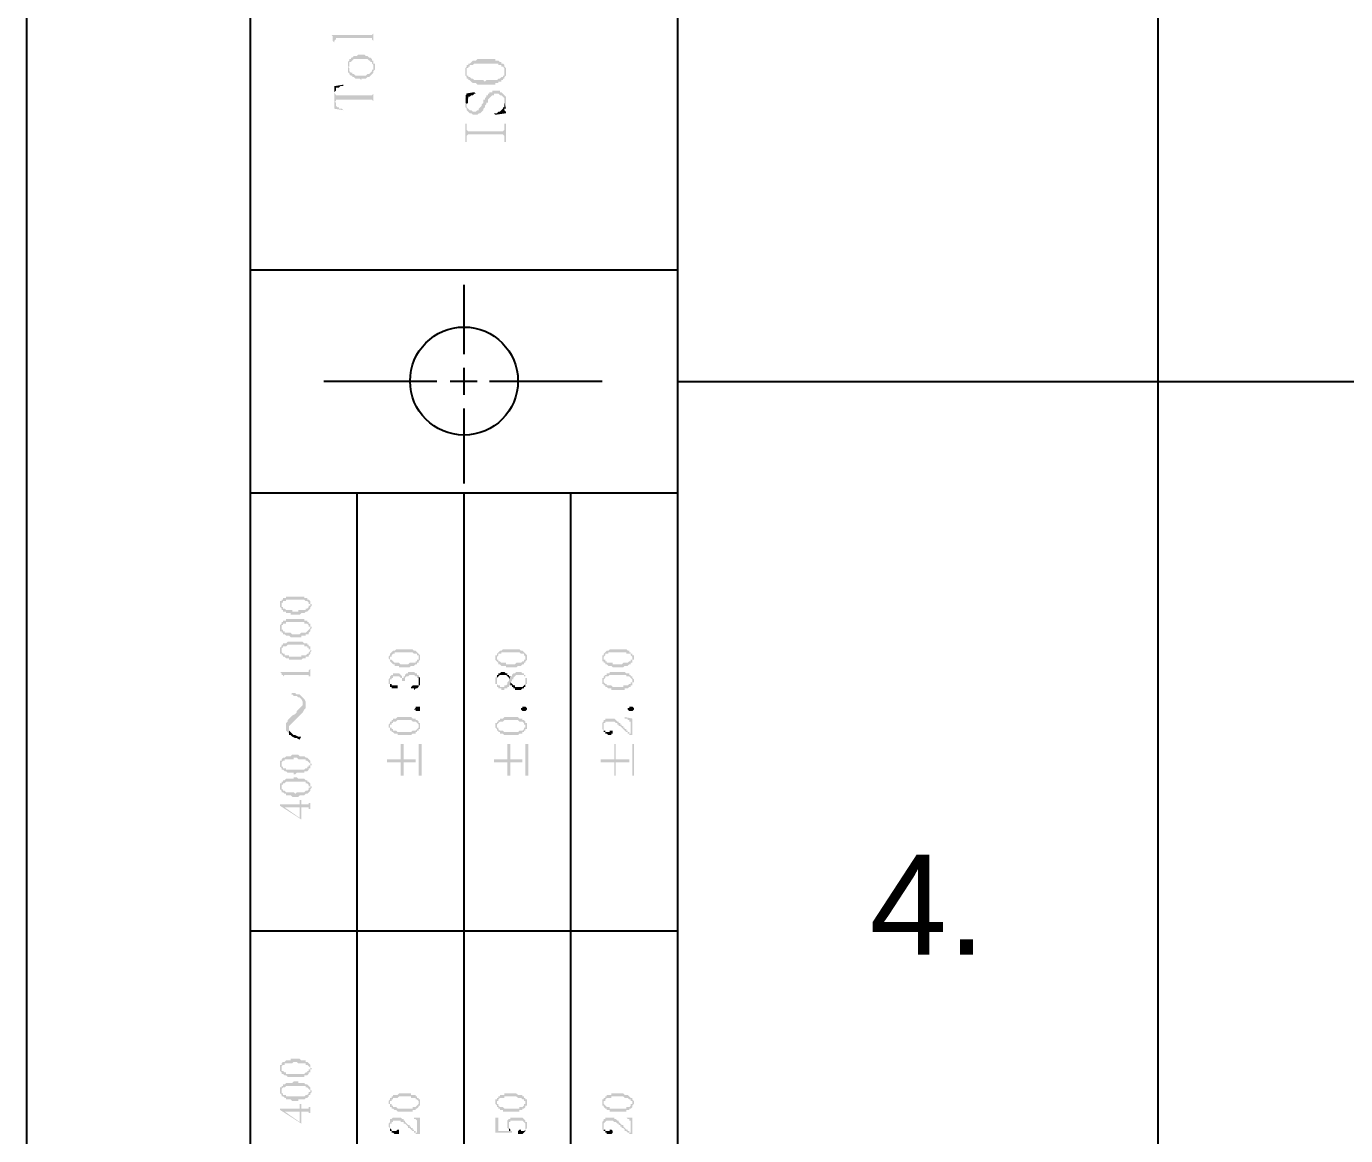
# Model space of a CAD drawing. Header units: millimetres. Extents: x 7018 to 13530, y 4187 to 5692.
# Drawn here: x 7018 to 7057.56, y 5051.21 to 5084.46 of the extents above; entities that cross this region are included whole.
import ezdxf

# ---------------------------------------------------------------- set-up
doc = ezdxf.new("R2010")
doc.units = ezdxf.units.MM
doc.styles.get("Standard").update_dxf_attribs({"font": 'arial.ttf'})

msp = doc.modelspace()

# ---------------------------------------------------------------- hatches: boundary and pattern name
at = {"transparency": 33554559}
for points in [[(7027.145, 5084.2), (7027.145, 5084.2), (7027.19, 5084.155), (7027.19, 5084.065), (7027.19, 5084.02), (7027.235, 5083.975), (7027.235, 5083.884), (7027.235, 5084.02), (7027.281, 5084.065), (7027.281, 5084.11), (7028.364, 5084.11), (7028.364, 5084.065), (7028.364, 5084.065), (7028.409, 5084.02), (7028.409, 5083.884), (7028.409, 5084.426), (7028.409, 5084.245), (7028.409, 5084.245), (7028.364, 5084.2), (7028.319, 5084.2)], [(7027.642, 5083.388), (7027.642, 5083.253), (7027.687, 5083.253), (7027.687, 5083.388), (7027.732, 5083.388), (7027.777, 5083.433), (7027.777, 5083.433), (7027.822, 5083.478), (7028.228, 5083.478), (7028.273, 5083.433), (7028.319, 5083.433), (7028.319, 5083.388), (7028.364, 5083.388), (7028.364, 5083.343), (7028.409, 5083.298), (7028.409, 5083.253), (7028.409, 5083.072), (7028.409, 5083.117), (7028.409, 5083.117), (7028.454, 5083.162), (7028.454, 5083.253), (7028.454, 5083.343), (7028.409, 5083.343), (7028.409, 5083.433), (7028.364, 5083.433), (7028.364, 5083.478), (7028.319, 5083.523), (7028.273, 5083.523), (7028.228, 5083.568), (7028.183, 5083.568), (7028.138, 5083.614), (7027.958, 5083.614), (7027.912, 5083.568), (7027.822, 5083.568), (7027.777, 5083.523), (7027.732, 5083.523), (7027.732, 5083.478), (7027.687, 5083.478), (7027.687, 5083.433)], [(7027.642, 5083.253), (7027.642, 5083.162), (7027.642, 5083.072), (7027.687, 5083.072), (7027.687, 5083.027), (7027.732, 5082.982), (7027.777, 5082.982), (7027.777, 5082.937), (7027.822, 5082.937), (7027.867, 5082.892), (7028.003, 5082.892), (7028.048, 5082.846), (7028.048, 5082.892), (7028.183, 5082.892), (7028.228, 5082.937), (7028.273, 5082.937), (7028.319, 5082.982), (7028.319, 5082.982), (7028.364, 5083.027), (7028.364, 5083.027), (7028.409, 5083.072), (7028.409, 5083.253), (7028.409, 5083.162), (7028.364, 5083.162), (7028.364, 5083.117), (7028.319, 5083.072), (7028.319, 5083.072), (7028.273, 5083.027), (7028.228, 5083.027), (7028.183, 5082.982), (7027.867, 5082.982), (7027.822, 5083.027), (7027.777, 5083.027), (7027.777, 5083.072), (7027.732, 5083.072), (7027.687, 5083.117), (7027.687, 5083.162), (7027.687, 5083.207), (7027.642, 5083.253), (7027.642, 5083.388), (7027.642, 5083.298), (7027.642, 5083.298)], [(7031.162, 5083.072), (7031.162, 5082.982), (7031.162, 5082.982), (7031.207, 5082.937), (7031.207, 5082.892), (7031.252, 5082.892), (7031.252, 5082.846), (7031.297, 5082.846), (7031.342, 5082.801), (7031.342, 5082.801), (7031.388, 5082.756), (7031.478, 5082.756), (7031.523, 5082.711), (7032.065, 5082.711), (7032.065, 5082.756), (7032.155, 5082.756), (7032.155, 5082.801), (7032.245, 5082.801), (7032.245, 5082.846), (7032.29, 5082.846), (7032.29, 5082.892), (7032.335, 5082.892), (7032.335, 5082.937), (7032.381, 5082.982), (7032.381, 5083.072), (7032.381, 5083.207), (7032.381, 5083.207), (7032.335, 5083.253), (7032.335, 5083.072), (7032.335, 5082.982), (7032.29, 5082.982), (7032.29, 5082.937), (7032.245, 5082.937), (7032.2, 5082.892), (7032.155, 5082.892), (7032.11, 5082.846), (7031.794, 5082.846), (7031.749, 5082.801), (7031.749, 5082.801), (7031.704, 5082.846), (7031.433, 5082.846), (7031.388, 5082.892), (7031.342, 5082.892), (7031.297, 5082.937), (7031.252, 5082.937), (7031.252, 5082.982), (7031.207, 5082.982), (7031.207, 5083.072), (7031.207, 5083.253), (7031.162, 5083.207), (7031.162, 5083.117)], [(7031.207, 5083.253), (7031.207, 5083.072), (7031.207, 5083.117), (7031.207, 5083.207), (7031.252, 5083.207), (7031.252, 5083.253), (7031.297, 5083.253), (7031.297, 5083.298), (7031.388, 5083.298), (7031.433, 5083.343), (7032.155, 5083.343), (7032.155, 5083.298), (7032.245, 5083.298), (7032.245, 5083.253), (7032.29, 5083.253), (7032.335, 5083.207), (7032.335, 5083.072), (7032.335, 5083.298), (7032.335, 5083.298), (7032.29, 5083.343), (7032.245, 5083.343), (7032.245, 5083.388), (7032.2, 5083.388), (7032.155, 5083.433), (7032.065, 5083.433), (7032.065, 5083.478), (7031.523, 5083.478), (7031.478, 5083.433), (7031.388, 5083.433), (7031.342, 5083.388), (7031.342, 5083.388), (7031.297, 5083.343), (7031.252, 5083.343), (7031.252, 5083.298), (7031.207, 5083.298)], [(7027.235, 5082.666), (7027.235, 5082.485), (7027.235, 5082.485), (7027.281, 5082.53), (7027.281, 5082.621), (7027.371, 5082.621), (7027.416, 5082.666), (7027.506, 5082.666), (7027.506, 5082.711)], [(7027.235, 5082.666), (7027.235, 5081.989), (7027.506, 5081.944), (7027.506, 5081.944), (7027.461, 5081.989), (7027.371, 5081.989), (7027.371, 5082.034), (7027.326, 5082.034), (7027.281, 5082.079), (7027.281, 5082.169), (7027.235, 5082.215), (7027.235, 5082.485)], [(7027.235, 5082.485), (7027.235, 5082.215), (7027.281, 5082.215), (7027.281, 5082.26), (7028.364, 5082.26), (7028.409, 5082.215), (7028.409, 5082.124), (7028.409, 5082.485), (7028.409, 5082.44), (7028.409, 5082.44), (7028.364, 5082.395), (7027.281, 5082.395)], [(7031.162, 5082.169), (7031.162, 5082.034), (7031.162, 5082.034), (7031.207, 5081.989), (7031.207, 5081.944), (7031.207, 5081.944), (7031.252, 5081.899), (7031.252, 5081.899), (7031.297, 5081.853), (7031.342, 5081.853), (7031.388, 5081.808), (7031.523, 5081.808), (7031.568, 5081.853), (7031.613, 5081.853), (7031.658, 5081.899), (7031.658, 5081.899), (7031.704, 5081.944), (7031.704, 5081.989), (7031.749, 5082.034), (7031.749, 5082.079), (7031.794, 5082.124), (7031.794, 5082.169), (7031.839, 5082.169), (7031.839, 5082.26), (7031.884, 5082.305), (7031.884, 5082.305), (7031.929, 5082.35), (7031.929, 5082.35), (7031.974, 5082.395), (7032.019, 5082.395), (7032.019, 5082.44), (7032.155, 5082.44), (7032.2, 5082.395), (7032.245, 5082.395), (7032.29, 5082.35), (7032.29, 5082.35), (7032.335, 5082.305), (7032.335, 5082.169), (7032.381, 5081.989), (7032.381, 5082.124), (7032.381, 5082.169), (7032.381, 5082.35), (7032.381, 5082.35), (7032.335, 5082.395), (7032.335, 5082.395), (7032.29, 5082.44), (7032.29, 5082.44), (7032.245, 5082.485), (7032.2, 5082.485), (7032.2, 5082.53), (7031.974, 5082.53), (7031.974, 5082.485), (7031.884, 5082.485), (7031.884, 5082.44), (7031.839, 5082.44), (7031.839, 5082.395), (7031.794, 5082.395), (7031.794, 5082.35), (7031.749, 5082.305), (7031.749, 5082.26), (7031.704, 5082.26), (7031.704, 5082.169), (7031.658, 5082.124), (7031.658, 5082.079), (7031.613, 5082.034), (7031.613, 5082.034), (7031.568, 5081.989), (7031.568, 5081.944), (7031.523, 5081.944), (7031.478, 5081.899), (7031.388, 5081.899), (7031.342, 5081.944), (7031.297, 5081.944), (7031.252, 5081.989), (7031.252, 5081.989), (7031.207, 5082.034), (7031.207, 5082.35), (7031.162, 5082.305), (7031.162, 5082.215), (7031.162, 5082.215)], [(7031.162, 5082.44), (7031.207, 5082.44), (7031.207, 5082.395), (7031.207, 5082.215), (7031.207, 5082.26), (7031.252, 5082.305), (7031.252, 5082.35), (7031.297, 5082.35), (7031.342, 5082.395), (7031.388, 5082.395), (7031.433, 5082.44), (7031.478, 5082.44), (7031.433, 5082.485)], [(7032.019, 5081.853), (7032.065, 5081.808), (7032.381, 5081.853), (7032.381, 5081.899), (7032.381, 5081.899), (7032.335, 5081.944), (7032.335, 5082.124), (7032.335, 5082.034), (7032.29, 5082.034), (7032.29, 5081.989), (7032.29, 5081.989), (7032.245, 5081.944), (7032.245, 5081.944), (7032.2, 5081.899), (7032.155, 5081.899), (7032.11, 5081.853), (7032.065, 5081.853)], [(7032.335, 5082.124), (7032.335, 5081.944), (7032.335, 5081.989), (7032.381, 5081.989), (7032.335, 5082.169)], [(7031.162, 5081.538), (7031.162, 5080.996), (7031.207, 5080.996), (7031.207, 5081.176), (7031.207, 5081.176), (7031.252, 5081.222), (7032.29, 5081.222), (7032.335, 5081.176), (7032.335, 5080.996), (7032.381, 5080.996), (7032.381, 5081.538), (7032.335, 5081.538), (7032.335, 5081.357), (7032.335, 5081.357), (7032.29, 5081.312), (7031.252, 5081.312), (7031.207, 5081.357), (7031.207, 5081.538)], [(7025.611, 5067.095), (7025.611, 5067.05), (7025.611, 5067.05), (7025.656, 5067.005), (7025.656, 5067.14), (7025.656, 5067.186), (7025.701, 5067.186), (7025.701, 5067.231), (7025.791, 5067.231), (7025.791, 5067.276), (7026.333, 5067.276), (7026.378, 5067.231), (7026.423, 5067.231), (7026.468, 5067.186), (7026.468, 5067.14), (7026.513, 5067.14), (7026.513, 5067.095), (7026.513, 5067.231), (7026.468, 5067.276), (7026.423, 5067.276), (7026.423, 5067.321), (7026.333, 5067.321), (7026.333, 5067.366), (7025.791, 5067.366), (7025.791, 5067.321), (7025.701, 5067.321), (7025.701, 5067.276), (7025.656, 5067.276), (7025.656, 5067.231), (7025.611, 5067.231), (7025.611, 5067.186), (7025.611, 5067.14)], [(7025.656, 5067.005), (7025.656, 5066.96), (7025.701, 5066.96), (7025.701, 5066.915), (7025.791, 5066.915), (7025.791, 5066.87), (7025.927, 5066.87), (7025.927, 5066.824), (7026.197, 5066.824), (7026.243, 5066.87), (7026.333, 5066.87), (7026.378, 5066.915), (7026.423, 5066.915), (7026.468, 5066.96), (7026.468, 5066.96), (7026.513, 5067.005), (7026.513, 5067.05), (7026.513, 5067.05), (7026.558, 5067.095), (7026.558, 5067.14), (7026.513, 5067.14), (7026.513, 5067.186), (7026.513, 5067.231), (7026.513, 5067.095), (7026.468, 5067.095), (7026.468, 5067.05), (7026.468, 5067.05), (7026.423, 5067.005), (7026.378, 5067.005), (7026.378, 5066.96), (7026.152, 5066.96), (7026.152, 5066.915), (7025.972, 5066.915), (7025.972, 5066.96), (7025.791, 5066.96), (7025.746, 5067.005), (7025.701, 5067.005), (7025.701, 5067.05), (7025.656, 5067.05), (7025.656, 5067.095), (7025.656, 5067.095)], [(7025.611, 5066.418), (7025.611, 5066.328), (7025.656, 5066.328), (7025.656, 5066.418), (7025.656, 5066.463), (7025.656, 5066.509), (7025.701, 5066.509), (7025.701, 5066.554), (7025.791, 5066.554), (7025.791, 5066.599), (7026.333, 5066.599), (7026.333, 5066.554), (7026.423, 5066.554), (7026.468, 5066.509), (7026.468, 5066.463), (7026.513, 5066.463), (7026.513, 5066.418), (7026.513, 5066.554), (7026.468, 5066.554), (7026.468, 5066.599), (7026.423, 5066.599), (7026.423, 5066.644), (7026.333, 5066.644), (7026.333, 5066.689), (7025.791, 5066.689), (7025.791, 5066.644), (7025.701, 5066.644), (7025.701, 5066.599), (7025.656, 5066.599), (7025.656, 5066.554), (7025.656, 5066.554), (7025.611, 5066.509), (7025.611, 5066.463), (7025.611, 5066.463)], [(7025.656, 5066.328), (7025.656, 5066.283), (7025.701, 5066.283), (7025.701, 5066.238), (7025.746, 5066.238), (7025.791, 5066.193), (7025.881, 5066.193), (7025.927, 5066.147), (7026.243, 5066.147), (7026.243, 5066.193), (7026.378, 5066.193), (7026.378, 5066.238), (7026.468, 5066.238), (7026.468, 5066.283), (7026.468, 5066.283), (7026.513, 5066.328), (7026.513, 5066.373), (7026.513, 5066.373), (7026.558, 5066.418), (7026.558, 5066.463), (7026.513, 5066.463), (7026.513, 5066.509), (7026.513, 5066.554), (7026.513, 5066.418), (7026.513, 5066.418), (7026.468, 5066.373), (7026.468, 5066.373), (7026.423, 5066.328), (7026.423, 5066.328), (7026.378, 5066.283), (7026.243, 5066.283), (7026.197, 5066.238), (7025.972, 5066.238), (7025.927, 5066.283), (7025.746, 5066.283), (7025.746, 5066.328), (7025.701, 5066.328), (7025.701, 5066.373), (7025.656, 5066.373), (7025.656, 5066.418), (7025.656, 5066.418)], [(7025.611, 5065.741), (7025.611, 5065.696), (7025.611, 5065.651), (7025.656, 5065.651), (7025.656, 5065.606), (7025.656, 5065.741), (7025.656, 5065.786), (7025.656, 5065.832), (7025.701, 5065.832), (7025.701, 5065.877), (7025.791, 5065.877), (7025.836, 5065.922), (7026.333, 5065.922), (7026.333, 5065.877), (7026.423, 5065.877), (7026.423, 5065.832), (7026.468, 5065.832), (7026.468, 5065.786), (7026.513, 5065.786), (7026.513, 5065.741), (7026.513, 5065.877), (7026.468, 5065.877), (7026.468, 5065.922), (7026.423, 5065.922), (7026.423, 5065.967), (7026.333, 5065.967), (7026.288, 5066.012), (7025.836, 5066.012), (7025.791, 5065.967), (7025.701, 5065.967), (7025.701, 5065.922), (7025.656, 5065.922), (7025.656, 5065.877), (7025.656, 5065.877), (7025.611, 5065.832), (7025.611, 5065.786), (7025.611, 5065.786)], [(7025.656, 5065.606), (7025.701, 5065.606), (7025.701, 5065.561), (7025.746, 5065.561), (7025.791, 5065.516), (7025.881, 5065.516), (7025.881, 5065.47), (7026.243, 5065.47), (7026.288, 5065.516), (7026.378, 5065.516), (7026.378, 5065.561), (7026.468, 5065.561), (7026.468, 5065.606), (7026.468, 5065.606), (7026.513, 5065.651), (7026.513, 5065.696), (7026.513, 5065.696), (7026.558, 5065.741), (7026.558, 5065.741), (7026.513, 5065.786), (7026.513, 5065.832), (7026.513, 5065.877), (7026.513, 5065.741), (7026.513, 5065.741), (7026.468, 5065.696), (7026.468, 5065.651), (7026.423, 5065.651), (7026.378, 5065.606), (7026.243, 5065.606), (7026.243, 5065.561), (7025.881, 5065.561), (7025.881, 5065.606), (7025.746, 5065.606), (7025.746, 5065.651), (7025.701, 5065.651), (7025.656, 5065.696), (7025.656, 5065.741), (7025.656, 5065.741)], [(7028.86, 5065.516), (7028.86, 5065.516), (7028.905, 5065.47), (7028.905, 5065.425), (7028.905, 5065.516), (7028.905, 5065.561), (7028.95, 5065.561), (7028.95, 5065.606), (7028.95, 5065.606), (7028.996, 5065.651), (7029.041, 5065.651), (7029.041, 5065.696), (7029.582, 5065.696), (7029.627, 5065.651), (7029.718, 5065.651), (7029.718, 5065.606), (7029.763, 5065.606), (7029.763, 5065.561), (7029.763, 5065.516), (7029.763, 5065.651), (7029.763, 5065.651), (7029.718, 5065.696), (7029.718, 5065.696), (7029.673, 5065.741), (7029.627, 5065.741), (7029.582, 5065.786), (7029.086, 5065.786), (7029.041, 5065.741), (7028.996, 5065.741), (7028.95, 5065.696), (7028.95, 5065.696), (7028.905, 5065.651), (7028.905, 5065.606), (7028.905, 5065.606), (7028.86, 5065.561), (7028.86, 5065.561)], [(7032.065, 5065.516), (7032.065, 5065.47), (7032.11, 5065.425), (7032.11, 5065.516), (7032.11, 5065.561), (7032.11, 5065.561), (7032.155, 5065.606), (7032.155, 5065.651), (7032.245, 5065.651), (7032.245, 5065.696), (7032.787, 5065.696), (7032.832, 5065.651), (7032.922, 5065.651), (7032.922, 5065.606), (7032.922, 5065.606), (7032.967, 5065.561), (7032.967, 5065.516), (7032.967, 5065.651), (7032.967, 5065.651), (7032.922, 5065.696), (7032.922, 5065.696), (7032.877, 5065.741), (7032.832, 5065.741), (7032.787, 5065.786), (7032.29, 5065.786), (7032.245, 5065.741), (7032.2, 5065.741), (7032.155, 5065.696), (7032.155, 5065.696), (7032.11, 5065.651), (7032.11, 5065.606), (7032.065, 5065.606), (7032.065, 5065.561), (7032.065, 5065.561)], [(7035.269, 5065.516), (7035.269, 5065.425), (7035.314, 5065.425), (7035.314, 5065.516), (7035.314, 5065.561), (7035.314, 5065.561), (7035.359, 5065.606), (7035.359, 5065.651), (7035.449, 5065.651), (7035.449, 5065.696), (7035.991, 5065.696), (7035.991, 5065.651), (7036.126, 5065.651), (7036.126, 5065.606), (7036.126, 5065.606), (7036.172, 5065.561), (7036.172, 5065.516), (7036.172, 5065.651), (7036.126, 5065.651), (7036.126, 5065.696), (7036.081, 5065.696), (7036.081, 5065.741), (7036.036, 5065.741), (7035.991, 5065.786), (7035.495, 5065.786), (7035.449, 5065.741), (7035.404, 5065.741), (7035.359, 5065.696), (7035.359, 5065.696), (7035.314, 5065.651), (7035.314, 5065.606), (7035.269, 5065.606), (7035.269, 5065.561), (7035.269, 5065.561)], [(7028.905, 5065.425), (7028.95, 5065.38), (7028.95, 5065.38), (7028.996, 5065.335), (7029.041, 5065.335), (7029.041, 5065.29), (7029.176, 5065.29), (7029.176, 5065.245), (7029.492, 5065.245), (7029.537, 5065.29), (7029.627, 5065.29), (7029.673, 5065.335), (7029.718, 5065.335), (7029.718, 5065.38), (7029.763, 5065.38), (7029.763, 5065.425), (7029.763, 5065.425), (7029.808, 5065.47), (7029.808, 5065.516), (7029.808, 5065.561), (7029.808, 5065.606), (7029.808, 5065.606), (7029.763, 5065.651), (7029.763, 5065.516), (7029.763, 5065.47), (7029.718, 5065.47), (7029.718, 5065.425), (7029.673, 5065.425), (7029.673, 5065.38), (7029.492, 5065.38), (7029.447, 5065.335), (7029.221, 5065.335), (7029.176, 5065.38), (7029.041, 5065.38), (7028.996, 5065.425), (7028.996, 5065.425), (7028.95, 5065.47), (7028.905, 5065.47), (7028.905, 5065.516), (7028.905, 5065.516)], [(7032.11, 5065.425), (7032.155, 5065.38), (7032.155, 5065.335), (7032.2, 5065.335), (7032.245, 5065.29), (7032.381, 5065.29), (7032.381, 5065.245), (7032.696, 5065.245), (7032.742, 5065.29), (7032.832, 5065.29), (7032.877, 5065.335), (7032.922, 5065.335), (7032.922, 5065.38), (7032.967, 5065.38), (7032.967, 5065.425), (7032.967, 5065.425), (7033.012, 5065.47), (7033.012, 5065.516), (7033.012, 5065.561), (7033.012, 5065.606), (7033.012, 5065.606), (7032.967, 5065.651), (7032.967, 5065.516), (7032.967, 5065.47), (7032.922, 5065.47), (7032.922, 5065.425), (7032.877, 5065.425), (7032.832, 5065.38), (7032.696, 5065.38), (7032.651, 5065.335), (7032.381, 5065.335), (7032.381, 5065.38), (7032.245, 5065.38), (7032.2, 5065.425), (7032.155, 5065.425), (7032.155, 5065.47), (7032.11, 5065.47), (7032.11, 5065.516), (7032.11, 5065.516)], [(7035.314, 5065.425), (7035.314, 5065.38), (7035.359, 5065.38), (7035.359, 5065.335), (7035.404, 5065.335), (7035.449, 5065.29), (7035.54, 5065.29), (7035.585, 5065.245), (7035.901, 5065.245), (7035.946, 5065.29), (7036.036, 5065.29), (7036.081, 5065.335), (7036.126, 5065.335), (7036.126, 5065.38), (7036.172, 5065.38), (7036.172, 5065.425), (7036.172, 5065.47), (7036.217, 5065.47), (7036.217, 5065.516), (7036.217, 5065.561), (7036.217, 5065.606), (7036.172, 5065.606), (7036.172, 5065.651), (7036.172, 5065.516), (7036.172, 5065.47), (7036.126, 5065.47), (7036.126, 5065.425), (7036.081, 5065.425), (7036.036, 5065.38), (7035.901, 5065.38), (7035.856, 5065.335), (7035.585, 5065.335), (7035.585, 5065.38), (7035.404, 5065.38), (7035.404, 5065.425), (7035.359, 5065.425), (7035.359, 5065.47), (7035.314, 5065.47), (7035.314, 5065.516), (7035.314, 5065.516)], [(7025.611, 5065.109), (7025.611, 5065.109), (7025.656, 5065.064), (7025.656, 5065.019), (7025.701, 5065.019), (7025.701, 5064.974), (7025.701, 5064.884), (7025.701, 5064.974), (7025.746, 5065.019), (7026.468, 5065.019), (7026.468, 5064.974), (7026.513, 5064.974), (7026.513, 5064.884), (7026.513, 5065.29), (7026.513, 5065.2), (7026.513, 5065.2), (7026.468, 5065.155), (7026.468, 5065.109), (7026.423, 5065.109)], [(7028.86, 5064.839), (7028.86, 5064.748), (7028.905, 5064.748), (7028.905, 5064.703), (7028.905, 5064.839), (7028.905, 5064.884), (7028.95, 5064.884), (7028.95, 5064.929), (7028.996, 5064.929), (7028.996, 5064.974), (7029.176, 5064.974), (7029.221, 5064.929), (7029.266, 5064.929), (7029.266, 5064.884), (7029.266, 5064.839), (7029.312, 5064.839), (7029.312, 5064.748), (7029.312, 5064.839), (7029.357, 5064.839), (7029.357, 5064.884), (7029.357, 5064.929), (7029.357, 5064.929), (7029.402, 5064.974), (7029.447, 5064.974), (7029.492, 5065.019), (7029.627, 5065.019), (7029.673, 5064.974), (7029.718, 5064.974), (7029.718, 5064.929), (7029.763, 5064.929), (7029.763, 5064.884), (7029.763, 5064.794), (7029.763, 5064.974), (7029.763, 5065.019), (7029.718, 5065.019), (7029.718, 5065.064), (7029.673, 5065.064), (7029.627, 5065.109), (7029.447, 5065.109), (7029.447, 5065.064), (7029.402, 5065.064), (7029.357, 5065.019), (7029.357, 5064.974), (7029.312, 5064.974), (7029.312, 5064.884), (7029.312, 5064.929), (7029.266, 5064.929), (7029.266, 5064.974), (7029.266, 5064.974), (7029.221, 5065.019), (7029.221, 5065.019), (7029.176, 5065.064), (7028.996, 5065.064), (7028.996, 5065.019), (7028.95, 5065.019), (7028.905, 5064.974), (7028.905, 5064.929), (7028.905, 5064.929), (7028.86, 5064.884), (7028.86, 5064.884)], [(7029.537, 5064.658), (7029.537, 5064.613), (7029.627, 5064.613), (7029.627, 5064.568), (7029.627, 5064.568), (7029.673, 5064.613), (7029.718, 5064.613), (7029.763, 5064.658), (7029.763, 5064.703), (7029.808, 5064.703), (7029.808, 5064.748), (7029.808, 5064.839), (7029.808, 5064.884), (7029.808, 5064.929), (7029.808, 5064.929), (7029.763, 5064.974), (7029.763, 5064.794), (7029.763, 5064.703), (7029.582, 5064.703)], [(7032.065, 5064.839), (7032.065, 5064.748), (7032.11, 5064.748), (7032.11, 5064.703), (7032.11, 5064.658), (7032.155, 5064.658), (7032.155, 5064.613), (7032.245, 5064.613), (7032.245, 5064.568), (7032.335, 5064.568), (7032.335, 5064.613), (7032.426, 5064.613), (7032.426, 5064.658), (7032.471, 5064.658), (7032.471, 5064.703), (7032.516, 5064.703), (7032.516, 5064.748), (7032.516, 5064.703), (7032.516, 5064.794), (7032.516, 5064.794), (7032.561, 5064.839), (7032.561, 5064.884), (7032.606, 5064.884), (7032.606, 5064.929), (7032.606, 5064.929), (7032.651, 5064.974), (7032.651, 5064.974), (7032.696, 5065.019), (7032.922, 5065.019), (7032.922, 5064.974), (7032.967, 5064.974), (7032.967, 5064.884), (7032.967, 5064.703), (7032.967, 5064.748), (7033.012, 5064.748), (7033.012, 5064.794), (7033.012, 5064.884), (7033.012, 5064.929), (7032.967, 5064.929), (7032.967, 5064.974), (7032.967, 5065.019), (7032.922, 5065.019), (7032.922, 5065.064), (7032.877, 5065.064), (7032.832, 5065.109), (7032.696, 5065.109), (7032.651, 5065.064), (7032.606, 5065.064), (7032.561, 5065.019), (7032.561, 5064.974), (7032.516, 5064.974), (7032.516, 5064.929), (7032.516, 5064.974), (7032.471, 5064.884), (7032.471, 5064.839), (7032.471, 5064.839), (7032.426, 5064.794), (7032.426, 5064.748), (7032.426, 5064.748), (7032.381, 5064.703), (7032.335, 5064.703), (7032.335, 5064.658), (7032.2, 5064.658), (7032.2, 5064.703), (7032.155, 5064.703), (7032.11, 5064.748), (7032.11, 5064.794), (7032.11, 5064.974), (7032.11, 5064.974), (7032.065, 5064.929), (7032.065, 5064.884), (7032.065, 5064.884)], [(7032.11, 5064.974), (7032.11, 5064.839), (7032.11, 5064.884), (7032.11, 5064.929), (7032.11, 5064.929), (7032.155, 5064.974), (7032.155, 5064.974), (7032.2, 5065.019), (7032.381, 5065.019), (7032.426, 5064.974), (7032.426, 5064.974), (7032.471, 5064.929), (7032.471, 5064.884), (7032.516, 5064.974), (7032.471, 5064.974), (7032.471, 5065.019), (7032.426, 5065.019), (7032.426, 5065.064), (7032.381, 5065.064), (7032.335, 5065.109), (7032.245, 5065.109), (7032.2, 5065.064), (7032.155, 5065.064), (7032.155, 5065.019), (7032.11, 5065.019)], [(7035.269, 5064.839), (7035.269, 5064.794), (7035.269, 5064.748), (7035.314, 5064.748), (7035.314, 5064.703), (7035.314, 5064.839), (7035.314, 5064.884), (7035.314, 5064.884), (7035.359, 5064.929), (7035.359, 5064.974), (7035.449, 5064.974), (7035.495, 5065.019), (7035.991, 5065.019), (7035.991, 5064.974), (7036.081, 5064.974), (7036.126, 5064.929), (7036.126, 5064.929), (7036.172, 5064.884), (7036.172, 5064.839), (7036.172, 5064.974), (7036.126, 5064.974), (7036.126, 5065.019), (7036.081, 5065.019), (7036.081, 5065.064), (7035.991, 5065.064), (7035.946, 5065.109), (7035.495, 5065.109), (7035.495, 5065.064), (7035.404, 5065.064), (7035.404, 5065.019), (7035.359, 5065.019), (7035.314, 5064.974), (7035.314, 5064.929), (7035.269, 5064.929), (7035.269, 5064.884), (7035.269, 5064.884)], [(7035.314, 5064.703), (7035.359, 5064.703), (7035.359, 5064.658), (7035.404, 5064.658), (7035.449, 5064.613), (7035.54, 5064.613), (7035.54, 5064.568), (7035.946, 5064.568), (7035.946, 5064.613), (7036.036, 5064.613), (7036.081, 5064.658), (7036.126, 5064.658), (7036.126, 5064.703), (7036.172, 5064.703), (7036.172, 5064.748), (7036.172, 5064.794), (7036.217, 5064.794), (7036.217, 5064.839), (7036.217, 5064.884), (7036.217, 5064.884), (7036.172, 5064.929), (7036.172, 5064.974), (7036.172, 5064.839), (7036.172, 5064.794), (7036.126, 5064.794), (7036.126, 5064.748), (7036.081, 5064.748), (7036.036, 5064.703), (7035.901, 5064.703), (7035.901, 5064.658), (7035.585, 5064.658), (7035.54, 5064.703), (7035.404, 5064.703), (7035.404, 5064.748), (7035.359, 5064.748), (7035.314, 5064.794), (7035.314, 5064.839), (7035.314, 5064.839)], [(7028.905, 5064.703), (7028.905, 5064.658), (7028.95, 5064.658), (7028.95, 5064.613), (7029.131, 5064.613), (7029.131, 5064.658), (7029.131, 5064.703), (7028.95, 5064.703), (7028.95, 5064.748), (7028.905, 5064.748), (7028.905, 5064.794), (7028.905, 5064.794)], [(7032.516, 5064.703), (7032.561, 5064.703), (7032.561, 5064.658), (7032.606, 5064.658), (7032.606, 5064.613), (7032.651, 5064.613), (7032.651, 5064.568), (7032.832, 5064.568), (7032.877, 5064.613), (7032.922, 5064.613), (7032.922, 5064.658), (7032.967, 5064.658), (7032.967, 5064.703), (7032.967, 5064.839), (7032.967, 5064.748), (7032.967, 5064.748), (7032.922, 5064.703), (7032.922, 5064.703), (7032.877, 5064.658), (7032.651, 5064.658), (7032.651, 5064.703), (7032.606, 5064.703), (7032.561, 5064.748), (7032.561, 5064.748), (7032.516, 5064.794)], [(7025.791, 5063.44), (7025.791, 5063.349), (7025.836, 5063.304), (7025.881, 5063.259), (7025.881, 5063.44), (7025.881, 5063.485), (7025.927, 5063.53), (7025.972, 5063.575), (7026.017, 5063.62), (7026.062, 5063.665), (7026.107, 5063.71), (7026.152, 5063.755), (7026.197, 5063.801), (7026.197, 5063.801), (7026.243, 5063.846), (7026.288, 5063.891), (7026.288, 5064.162), (7026.288, 5064.117), (7026.243, 5064.071), (7026.197, 5064.026), (7026.152, 5063.981), (7026.107, 5063.936), (7026.107, 5063.891), (7026.062, 5063.846), (7025.972, 5063.801), (7025.972, 5063.801), (7025.927, 5063.755), (7025.881, 5063.71), (7025.836, 5063.665), (7025.836, 5063.62), (7025.791, 5063.575), (7025.791, 5063.53)], [(7025.927, 5064.432), (7025.972, 5064.432), (7026.017, 5064.387), (7026.107, 5064.387), (7026.152, 5064.342), (7026.197, 5064.342), (7026.243, 5064.297), (7026.288, 5064.207), (7026.288, 5063.891), (7026.288, 5063.891), (7026.333, 5063.981), (7026.378, 5064.026), (7026.378, 5064.207), (7026.333, 5064.297), (7026.288, 5064.342), (7026.288, 5064.342), (7026.243, 5064.387), (7026.197, 5064.432), (7026.107, 5064.432), (7026.062, 5064.478), (7025.972, 5064.478)], [(7029.808, 5063.981), (7029.808, 5063.936), (7029.673, 5063.936), (7029.673, 5063.981), (7029.627, 5063.981), (7029.673, 5064.026), (7029.673, 5064.071), (7029.808, 5064.071), (7029.808, 5064.026), (7029.808, 5063.981)], [(7033.012, 5063.981), (7033.012, 5063.981), (7032.967, 5063.936), (7032.877, 5063.936), (7032.832, 5063.981), (7032.832, 5064.026), (7032.877, 5064.026), (7032.877, 5064.071), (7032.967, 5064.071), (7033.012, 5064.026), (7033.012, 5063.981)], [(7036.217, 5063.981), (7036.217, 5063.981), (7036.172, 5063.936), (7036.081, 5063.936), (7036.036, 5063.981), (7036.036, 5064.026), (7036.081, 5064.026), (7036.081, 5064.071), (7036.172, 5064.071), (7036.217, 5064.026), (7036.217, 5063.981)], [(7025.881, 5063.259), (7025.881, 5063.214), (7025.927, 5063.214), (7025.972, 5063.169), (7026.062, 5063.124), (7026.107, 5063.124), (7026.197, 5063.078), (7026.243, 5063.169), (7026.152, 5063.169), (7026.062, 5063.214), (7026.017, 5063.214), (7025.972, 5063.259), (7025.972, 5063.259), (7025.927, 5063.304), (7025.881, 5063.349), (7025.881, 5063.44)], [(7028.86, 5063.485), (7028.86, 5063.44), (7028.905, 5063.44), (7028.905, 5063.394), (7028.905, 5063.349), (7028.905, 5063.485), (7028.905, 5063.53), (7028.95, 5063.53), (7028.95, 5063.575), (7028.996, 5063.575), (7028.996, 5063.62), (7029.086, 5063.62), (7029.131, 5063.665), (7029.537, 5063.665), (7029.582, 5063.62), (7029.673, 5063.62), (7029.718, 5063.575), (7029.718, 5063.575), (7029.763, 5063.53), (7029.763, 5063.485), (7029.763, 5063.62), (7029.763, 5063.62), (7029.718, 5063.665), (7029.673, 5063.665), (7029.673, 5063.71), (7029.582, 5063.71), (7029.537, 5063.755), (7029.131, 5063.755), (7029.086, 5063.71), (7028.996, 5063.71), (7028.996, 5063.665), (7028.95, 5063.665), (7028.95, 5063.62), (7028.905, 5063.62), (7028.905, 5063.575), (7028.905, 5063.575), (7028.86, 5063.53), (7028.86, 5063.53)], [(7028.905, 5063.349), (7028.95, 5063.349), (7028.95, 5063.304), (7028.996, 5063.304), (7029.041, 5063.259), (7029.131, 5063.259), (7029.131, 5063.214), (7029.537, 5063.214), (7029.582, 5063.259), (7029.673, 5063.259), (7029.673, 5063.304), (7029.718, 5063.304), (7029.718, 5063.349), (7029.763, 5063.349), (7029.763, 5063.394), (7029.808, 5063.394), (7029.808, 5063.44), (7029.808, 5063.485), (7029.808, 5063.53), (7029.808, 5063.575), (7029.763, 5063.575), (7029.763, 5063.62), (7029.763, 5063.485), (7029.763, 5063.44), (7029.763, 5063.44), (7029.718, 5063.394), (7029.718, 5063.394), (7029.673, 5063.349), (7029.582, 5063.349), (7029.537, 5063.304), (7029.131, 5063.304), (7029.086, 5063.349), (7028.996, 5063.349), (7028.996, 5063.394), (7028.95, 5063.394), (7028.95, 5063.44), (7028.905, 5063.44), (7028.905, 5063.485), (7028.905, 5063.485)], [(7032.065, 5063.485), (7032.065, 5063.44), (7032.065, 5063.44), (7032.11, 5063.394), (7032.11, 5063.349), (7032.11, 5063.485), (7032.11, 5063.53), (7032.11, 5063.53), (7032.155, 5063.575), (7032.155, 5063.575), (7032.2, 5063.62), (7032.29, 5063.62), (7032.335, 5063.665), (7032.742, 5063.665), (7032.787, 5063.62), (7032.877, 5063.62), (7032.922, 5063.575), (7032.922, 5063.53), (7032.967, 5063.53), (7032.967, 5063.485), (7032.967, 5063.62), (7032.967, 5063.62), (7032.922, 5063.665), (7032.877, 5063.665), (7032.877, 5063.71), (7032.787, 5063.71), (7032.742, 5063.755), (7032.335, 5063.755), (7032.29, 5063.71), (7032.2, 5063.71), (7032.2, 5063.665), (7032.155, 5063.665), (7032.155, 5063.62), (7032.11, 5063.62), (7032.11, 5063.575), (7032.065, 5063.575), (7032.065, 5063.53), (7032.065, 5063.53)], [(7032.11, 5063.349), (7032.155, 5063.349), (7032.155, 5063.304), (7032.2, 5063.304), (7032.2, 5063.259), (7032.29, 5063.259), (7032.335, 5063.214), (7032.742, 5063.214), (7032.787, 5063.259), (7032.877, 5063.259), (7032.877, 5063.304), (7032.922, 5063.304), (7032.922, 5063.349), (7032.967, 5063.349), (7032.967, 5063.394), (7033.012, 5063.394), (7033.012, 5063.44), (7033.012, 5063.485), (7033.012, 5063.53), (7033.012, 5063.575), (7032.967, 5063.575), (7032.967, 5063.62), (7032.967, 5063.485), (7032.967, 5063.44), (7032.922, 5063.44), (7032.922, 5063.394), (7032.922, 5063.394), (7032.877, 5063.349), (7032.787, 5063.349), (7032.742, 5063.304), (7032.335, 5063.304), (7032.29, 5063.349), (7032.2, 5063.349), (7032.155, 5063.394), (7032.155, 5063.44), (7032.11, 5063.44), (7032.11, 5063.485), (7032.11, 5063.485)], [(7035.269, 5063.485), (7035.269, 5063.44), (7035.269, 5063.394), (7035.269, 5063.394), (7035.314, 5063.349), (7035.314, 5063.485), (7035.314, 5063.575), (7035.359, 5063.575), (7035.359, 5063.62), (7035.63, 5063.62), (7035.675, 5063.575), (7035.72, 5063.575), (7035.72, 5063.53), (7035.765, 5063.53), (7035.765, 5063.485), (7035.811, 5063.485), (7035.856, 5063.44), (7035.856, 5063.44), (7035.901, 5063.394), (7035.901, 5063.394), (7035.946, 5063.349), (7035.946, 5063.349), (7035.991, 5063.304), (7036.036, 5063.304), (7036.036, 5063.259), (7036.081, 5063.259), (7036.081, 5063.214), (7036.126, 5063.214), (7036.126, 5063.259), (7036.081, 5063.259), (7036.081, 5063.304), (7036.036, 5063.304), (7036.036, 5063.349), (7035.991, 5063.349), (7035.991, 5063.394), (7035.946, 5063.394), (7035.946, 5063.44), (7035.901, 5063.44), (7035.901, 5063.485), (7035.856, 5063.485), (7035.856, 5063.53), (7035.811, 5063.53), (7035.811, 5063.575), (7035.765, 5063.575), (7035.765, 5063.62), (7035.72, 5063.62), (7035.675, 5063.665), (7035.675, 5063.665), (7035.63, 5063.71), (7035.359, 5063.71), (7035.359, 5063.665), (7035.314, 5063.665), (7035.314, 5063.62), (7035.314, 5063.62), (7035.269, 5063.575), (7035.269, 5063.53), (7035.269, 5063.53)], [(7035.314, 5063.349), (7035.314, 5063.304), (7035.359, 5063.304), (7035.359, 5063.259), (7035.404, 5063.259), (7035.449, 5063.214), (7035.54, 5063.214), (7035.54, 5063.259), (7035.585, 5063.259), (7035.585, 5063.304), (7035.585, 5063.349), (7035.495, 5063.349), (7035.495, 5063.304), (7035.359, 5063.304), (7035.359, 5063.349), (7035.314, 5063.349), (7035.314, 5063.394), (7035.314, 5063.485)], [(7035.946, 5063.755), (7035.946, 5063.71), (7036.036, 5063.71), (7036.036, 5063.665), (7036.081, 5063.665), (7036.081, 5063.62), (7036.126, 5063.62), (7036.126, 5063.214), (7036.172, 5063.214), (7036.172, 5063.71)], [(7025.611, 5062.356), (7025.611, 5062.311), (7025.611, 5062.266), (7025.611, 5062.266), (7025.656, 5062.221), (7025.656, 5062.356), (7025.656, 5062.401), (7025.656, 5062.401), (7025.701, 5062.447), (7025.746, 5062.447), (7025.746, 5062.492), (7026.017, 5062.492), (7026.017, 5062.537), (7026.107, 5062.537), (7026.152, 5062.492), (7026.378, 5062.492), (7026.378, 5062.447), (7026.423, 5062.447), (7026.468, 5062.401), (7026.468, 5062.401), (7026.513, 5062.356), (7026.513, 5062.447), (7026.468, 5062.492), (7026.468, 5062.492), (7026.423, 5062.537), (7026.378, 5062.537), (7026.333, 5062.582), (7026.197, 5062.582), (7026.152, 5062.627), (7025.972, 5062.627), (7025.927, 5062.582), (7025.791, 5062.582), (7025.746, 5062.537), (7025.701, 5062.537), (7025.656, 5062.492), (7025.656, 5062.447), (7025.611, 5062.447), (7025.611, 5062.401)], [(7028.815, 5062.492), (7028.815, 5062.401), (7029.221, 5062.401), (7029.221, 5061.995), (7029.312, 5061.995), (7029.312, 5062.401), (7029.673, 5062.401), (7029.673, 5062.492), (7029.312, 5062.492), (7029.312, 5062.943), (7029.221, 5062.943), (7029.221, 5062.492)], [(7029.853, 5061.995), (7029.853, 5062.943), (7029.763, 5062.943), (7029.763, 5061.995)], [(7032.019, 5062.492), (7032.019, 5062.401), (7032.426, 5062.401), (7032.426, 5061.995), (7032.516, 5061.995), (7032.516, 5062.401), (7032.877, 5062.401), (7032.877, 5062.492), (7032.516, 5062.492), (7032.516, 5062.943), (7032.426, 5062.943), (7032.426, 5062.492)], [(7033.057, 5061.995), (7033.057, 5062.943), (7032.967, 5062.943), (7032.967, 5061.995)], [(7035.224, 5062.492), (7035.224, 5062.401), (7035.63, 5062.401), (7035.63, 5061.995), (7035.675, 5061.995), (7035.675, 5062.401), (7036.081, 5062.401), (7036.081, 5062.492), (7035.675, 5062.492), (7035.675, 5062.943), (7035.63, 5062.943), (7035.63, 5062.492)], [(7036.217, 5061.995), (7036.217, 5062.943), (7036.172, 5062.943), (7036.172, 5061.995)], [(7025.656, 5062.221), (7025.656, 5062.176), (7025.701, 5062.176), (7025.746, 5062.131), (7025.791, 5062.131), (7025.836, 5062.086), (7026.017, 5062.086), (7026.017, 5062.04), (7026.062, 5062.04), (7026.107, 5062.086), (7026.333, 5062.086), (7026.333, 5062.131), (7026.423, 5062.131), (7026.468, 5062.176), (7026.468, 5062.221), (7026.513, 5062.221), (7026.513, 5062.266), (7026.513, 5062.311), (7026.558, 5062.311), (7026.558, 5062.356), (7026.513, 5062.356), (7026.513, 5062.401), (7026.513, 5062.447), (7026.513, 5062.311), (7026.468, 5062.311), (7026.468, 5062.266), (7026.423, 5062.266), (7026.423, 5062.221), (7026.378, 5062.221), (7026.333, 5062.176), (7025.791, 5062.176), (7025.791, 5062.221), (7025.701, 5062.221), (7025.701, 5062.266), (7025.656, 5062.266), (7025.656, 5062.311), (7025.656, 5062.356)], [(7025.611, 5061.679), (7025.611, 5061.634), (7025.611, 5061.589), (7025.611, 5061.589), (7025.656, 5061.544), (7025.656, 5061.679), (7025.656, 5061.725), (7025.701, 5061.725), (7025.701, 5061.77), (7025.746, 5061.77), (7025.791, 5061.815), (7026.378, 5061.815), (7026.378, 5061.77), (7026.423, 5061.77), (7026.468, 5061.725), (7026.468, 5061.679), (7026.513, 5061.679), (7026.513, 5061.77), (7026.468, 5061.815), (7026.423, 5061.815), (7026.423, 5061.86), (7026.378, 5061.86), (7026.333, 5061.905), (7026.152, 5061.905), (7026.107, 5061.95), (7026.017, 5061.95), (7026.017, 5061.905), (7025.791, 5061.905), (7025.746, 5061.86), (7025.701, 5061.86), (7025.701, 5061.815), (7025.656, 5061.815), (7025.656, 5061.77), (7025.611, 5061.77), (7025.611, 5061.725)], [(7025.656, 5061.544), (7025.656, 5061.499), (7025.701, 5061.499), (7025.746, 5061.454), (7025.791, 5061.454), (7025.791, 5061.409), (7025.927, 5061.409), (7025.972, 5061.363), (7026.152, 5061.363), (7026.197, 5061.409), (7026.333, 5061.409), (7026.378, 5061.454), (7026.423, 5061.454), (7026.468, 5061.499), (7026.468, 5061.499), (7026.513, 5061.544), (7026.513, 5061.589), (7026.513, 5061.589), (7026.558, 5061.634), (7026.558, 5061.679), (7026.513, 5061.679), (7026.513, 5061.725), (7026.513, 5061.77), (7026.513, 5061.634), (7026.468, 5061.634), (7026.468, 5061.589), (7026.468, 5061.589), (7026.423, 5061.544), (7026.378, 5061.544), (7026.333, 5061.499), (7026.107, 5061.499), (7026.062, 5061.454), (7026.062, 5061.454), (7026.017, 5061.499), (7025.791, 5061.499), (7025.746, 5061.544), (7025.701, 5061.544), (7025.701, 5061.589), (7025.656, 5061.589), (7025.656, 5061.634), (7025.656, 5061.679)], [(7025.611, 5061.138), (7025.611, 5061.093), (7026.243, 5060.686), (7026.243, 5061.048), (7026.468, 5061.048), (7026.468, 5061.002), (7026.513, 5061.002), (7026.513, 5060.912), (7026.513, 5061.273), (7026.513, 5061.183), (7026.468, 5061.183), (7026.468, 5061.138), (7026.243, 5061.138), (7026.243, 5061.273), (7026.197, 5061.273), (7026.197, 5060.732), (7025.746, 5061.048), (7025.746, 5061.048)], [(7025.611, 5061.138), (7025.746, 5061.048), (7026.197, 5061.048), (7026.197, 5060.732), (7026.197, 5061.138)], [(7025.611, 5053.24), (7025.611, 5053.195), (7025.611, 5053.149), (7025.611, 5053.149), (7025.656, 5053.104), (7025.656, 5053.24), (7025.656, 5053.285), (7025.656, 5053.285), (7025.701, 5053.33), (7025.746, 5053.33), (7025.746, 5053.375), (7025.972, 5053.375), (7026.017, 5053.42), (7026.107, 5053.42), (7026.152, 5053.375), (7026.378, 5053.375), (7026.378, 5053.33), (7026.423, 5053.33), (7026.468, 5053.285), (7026.468, 5053.285), (7026.513, 5053.24), (7026.513, 5053.33), (7026.468, 5053.375), (7026.468, 5053.375), (7026.423, 5053.42), (7026.378, 5053.42), (7026.378, 5053.465), (7026.243, 5053.465), (7026.197, 5053.51), (7025.927, 5053.51), (7025.927, 5053.465), (7025.791, 5053.465), (7025.746, 5053.42), (7025.701, 5053.42), (7025.656, 5053.375), (7025.656, 5053.33), (7025.611, 5053.33), (7025.611, 5053.285)], [(7025.656, 5053.104), (7025.656, 5053.059), (7025.701, 5053.059), (7025.746, 5053.014), (7025.791, 5053.014), (7025.836, 5052.969), (7026.333, 5052.969), (7026.333, 5053.014), (7026.423, 5053.014), (7026.468, 5053.059), (7026.468, 5053.104), (7026.513, 5053.104), (7026.513, 5053.149), (7026.513, 5053.195), (7026.558, 5053.195), (7026.558, 5053.24), (7026.513, 5053.24), (7026.513, 5053.285), (7026.513, 5053.33), (7026.513, 5053.195), (7026.468, 5053.195), (7026.468, 5053.149), (7026.423, 5053.149), (7026.423, 5053.104), (7026.378, 5053.104), (7026.333, 5053.059), (7025.791, 5053.059), (7025.791, 5053.104), (7025.746, 5053.104), (7025.701, 5053.149), (7025.656, 5053.149), (7025.656, 5053.195), (7025.656, 5053.24)], [(7025.611, 5052.563), (7025.611, 5052.518), (7025.611, 5052.472), (7025.611, 5052.472), (7025.656, 5052.427), (7025.656, 5052.563), (7025.656, 5052.608), (7025.656, 5052.608), (7025.701, 5052.653), (7025.746, 5052.653), (7025.791, 5052.698), (7026.378, 5052.698), (7026.378, 5052.653), (7026.423, 5052.653), (7026.468, 5052.608), (7026.468, 5052.608), (7026.513, 5052.563), (7026.513, 5052.653), (7026.468, 5052.698), (7026.468, 5052.698), (7026.423, 5052.743), (7026.378, 5052.743), (7026.333, 5052.788), (7026.152, 5052.788), (7026.152, 5052.833), (7026.017, 5052.833), (7025.972, 5052.788), (7025.791, 5052.788), (7025.746, 5052.743), (7025.701, 5052.743), (7025.701, 5052.698), (7025.656, 5052.698), (7025.656, 5052.653), (7025.611, 5052.653), (7025.611, 5052.608)], [(7025.656, 5052.427), (7025.656, 5052.382), (7025.701, 5052.382), (7025.746, 5052.337), (7025.791, 5052.337), (7025.791, 5052.292), (7025.927, 5052.292), (7025.972, 5052.247), (7026.152, 5052.247), (7026.152, 5052.292), (7026.333, 5052.292), (7026.378, 5052.337), (7026.423, 5052.337), (7026.468, 5052.382), (7026.468, 5052.427), (7026.513, 5052.427), (7026.513, 5052.472), (7026.513, 5052.472), (7026.558, 5052.518), (7026.558, 5052.563), (7026.513, 5052.563), (7026.513, 5052.608), (7026.513, 5052.653), (7026.513, 5052.518), (7026.468, 5052.518), (7026.468, 5052.472), (7026.468, 5052.472), (7026.423, 5052.427), (7026.378, 5052.427), (7026.333, 5052.382), (7025.791, 5052.382), (7025.791, 5052.427), (7025.701, 5052.427), (7025.701, 5052.472), (7025.656, 5052.472), (7025.656, 5052.518), (7025.656, 5052.563)], [(7028.86, 5052.202), (7028.86, 5052.156), (7028.905, 5052.156), (7028.905, 5052.111), (7028.905, 5052.066), (7028.905, 5052.202), (7028.905, 5052.247), (7028.95, 5052.247), (7028.95, 5052.292), (7028.996, 5052.292), (7028.996, 5052.337), (7029.131, 5052.337), (7029.176, 5052.382), (7029.537, 5052.382), (7029.537, 5052.337), (7029.673, 5052.337), (7029.673, 5052.292), (7029.718, 5052.292), (7029.763, 5052.247), (7029.763, 5052.202), (7029.763, 5052.337), (7029.718, 5052.337), (7029.718, 5052.382), (7029.673, 5052.382), (7029.673, 5052.427), (7029.537, 5052.427), (7029.537, 5052.472), (7029.176, 5052.472), (7029.131, 5052.427), (7028.996, 5052.427), (7028.996, 5052.382), (7028.95, 5052.382), (7028.95, 5052.337), (7028.905, 5052.337), (7028.905, 5052.292), (7028.905, 5052.292), (7028.86, 5052.247)], [(7028.905, 5052.066), (7028.95, 5052.066), (7028.95, 5052.021), (7028.996, 5052.021), (7029.041, 5051.976), (7029.086, 5051.976), (7029.131, 5051.931), (7029.582, 5051.931), (7029.582, 5051.976), (7029.673, 5051.976), (7029.673, 5052.021), (7029.718, 5052.021), (7029.763, 5052.066), (7029.763, 5052.111), (7029.808, 5052.111), (7029.808, 5052.156), (7029.808, 5052.202), (7029.808, 5052.247), (7029.808, 5052.292), (7029.763, 5052.292), (7029.763, 5052.337), (7029.763, 5052.156), (7029.763, 5052.156), (7029.718, 5052.111), (7029.718, 5052.111), (7029.673, 5052.066), (7029.582, 5052.066), (7029.582, 5052.021), (7029.131, 5052.021), (7029.086, 5052.066), (7028.996, 5052.066), (7028.996, 5052.111), (7028.95, 5052.111), (7028.95, 5052.156), (7028.905, 5052.156), (7028.905, 5052.202)], [(7032.065, 5052.202), (7032.065, 5052.156), (7032.065, 5052.156), (7032.11, 5052.111), (7032.11, 5052.066), (7032.11, 5052.202), (7032.11, 5052.247), (7032.155, 5052.247), (7032.155, 5052.292), (7032.155, 5052.292), (7032.2, 5052.337), (7032.335, 5052.337), (7032.335, 5052.382), (7032.696, 5052.382), (7032.742, 5052.337), (7032.832, 5052.337), (7032.877, 5052.292), (7032.922, 5052.292), (7032.922, 5052.247), (7032.967, 5052.247), (7032.967, 5052.202), (7032.967, 5052.337), (7032.922, 5052.337), (7032.922, 5052.382), (7032.877, 5052.382), (7032.877, 5052.427), (7032.742, 5052.427), (7032.696, 5052.472), (7032.335, 5052.472), (7032.335, 5052.427), (7032.2, 5052.427), (7032.2, 5052.382), (7032.155, 5052.382), (7032.155, 5052.337), (7032.11, 5052.337), (7032.11, 5052.292), (7032.065, 5052.292)], [(7032.11, 5052.066), (7032.155, 5052.066), (7032.155, 5052.021), (7032.2, 5052.021), (7032.2, 5051.976), (7032.29, 5051.976), (7032.29, 5051.931), (7032.787, 5051.931), (7032.787, 5051.976), (7032.877, 5051.976), (7032.877, 5052.021), (7032.922, 5052.021), (7032.967, 5052.066), (7032.967, 5052.111), (7033.012, 5052.111), (7033.012, 5052.156), (7033.012, 5052.202), (7033.012, 5052.247), (7033.012, 5052.292), (7032.967, 5052.292), (7032.967, 5052.337), (7032.967, 5052.156), (7032.922, 5052.156), (7032.922, 5052.111), (7032.922, 5052.111), (7032.877, 5052.066), (7032.787, 5052.066), (7032.787, 5052.021), (7032.335, 5052.021), (7032.29, 5052.066), (7032.2, 5052.066), (7032.155, 5052.111), (7032.155, 5052.156), (7032.11, 5052.156), (7032.11, 5052.202)], [(7035.269, 5052.202), (7035.269, 5052.156), (7035.269, 5052.111), (7035.314, 5052.111), (7035.314, 5052.066), (7035.314, 5052.202), (7035.314, 5052.247), (7035.359, 5052.247), (7035.359, 5052.292), (7035.359, 5052.292), (7035.404, 5052.337), (7035.54, 5052.337), (7035.54, 5052.382), (7035.901, 5052.382), (7035.946, 5052.337), (7036.036, 5052.337), (7036.081, 5052.292), (7036.126, 5052.292), (7036.126, 5052.247), (7036.172, 5052.247), (7036.172, 5052.202), (7036.172, 5052.337), (7036.126, 5052.337), (7036.081, 5052.382), (7036.081, 5052.382), (7036.036, 5052.427), (7035.946, 5052.427), (7035.901, 5052.472), (7035.54, 5052.472), (7035.54, 5052.427), (7035.404, 5052.427), (7035.404, 5052.382), (7035.359, 5052.382), (7035.359, 5052.337), (7035.314, 5052.337), (7035.314, 5052.292), (7035.269, 5052.292)], [(7035.314, 5052.066), (7035.314, 5052.066), (7035.359, 5052.021), (7035.404, 5052.021), (7035.404, 5051.976), (7035.495, 5051.976), (7035.495, 5051.931), (7035.991, 5051.931), (7035.991, 5051.976), (7036.081, 5051.976), (7036.081, 5052.021), (7036.126, 5052.021), (7036.172, 5052.066), (7036.172, 5052.111), (7036.172, 5052.111), (7036.217, 5052.156), (7036.217, 5052.202), (7036.217, 5052.247), (7036.217, 5052.247), (7036.172, 5052.292), (7036.172, 5052.337), (7036.172, 5052.156), (7036.126, 5052.156), (7036.126, 5052.111), (7036.126, 5052.111), (7036.081, 5052.066), (7035.991, 5052.066), (7035.991, 5052.021), (7035.495, 5052.021), (7035.495, 5052.066), (7035.404, 5052.066), (7035.359, 5052.111), (7035.359, 5052.111), (7035.314, 5052.156), (7035.314, 5052.202)], [(7025.611, 5052.021), (7025.611, 5051.976), (7026.243, 5051.57), (7026.243, 5051.931), (7026.468, 5051.931), (7026.468, 5051.886), (7026.513, 5051.886), (7026.513, 5051.795), (7026.513, 5052.156), (7026.513, 5052.066), (7026.468, 5052.066), (7026.468, 5052.021), (7026.243, 5052.021), (7026.243, 5052.156), (7026.197, 5052.156), (7026.197, 5051.615), (7025.746, 5051.931), (7025.746, 5051.931)], [(7025.611, 5052.021), (7025.746, 5051.931), (7026.197, 5051.931), (7026.197, 5051.615), (7026.197, 5052.021)], [(7028.86, 5051.525), (7028.86, 5051.48), (7028.86, 5051.48), (7028.905, 5051.434), (7028.905, 5051.389), (7028.905, 5051.525), (7028.905, 5051.57), (7028.95, 5051.57), (7028.95, 5051.615), (7028.996, 5051.615), (7028.996, 5051.66), (7029.221, 5051.66), (7029.221, 5051.615), (7029.312, 5051.615), (7029.312, 5051.57), (7029.357, 5051.57), (7029.402, 5051.525), (7029.402, 5051.525), (7029.447, 5051.48), (7029.447, 5051.434), (7029.492, 5051.434), (7029.537, 5051.389), (7029.537, 5051.389), (7029.582, 5051.344), (7029.627, 5051.344), (7029.627, 5051.299), (7029.673, 5051.299), (7029.673, 5051.254), (7029.718, 5051.254), (7029.718, 5051.299), (7029.673, 5051.299), (7029.673, 5051.344), (7029.627, 5051.344), (7029.627, 5051.389), (7029.582, 5051.389), (7029.582, 5051.434), (7029.537, 5051.434), (7029.537, 5051.48), (7029.492, 5051.48), (7029.492, 5051.525), (7029.447, 5051.525), (7029.402, 5051.57), (7029.402, 5051.57), (7029.357, 5051.615), (7029.357, 5051.66), (7029.312, 5051.66), (7029.312, 5051.705), (7029.266, 5051.705), (7029.221, 5051.75), (7028.996, 5051.75), (7028.95, 5051.705), (7028.905, 5051.705), (7028.905, 5051.66), (7028.905, 5051.615), (7028.905, 5051.615), (7028.86, 5051.57)], [(7029.582, 5051.75), (7029.627, 5051.75), (7029.627, 5051.705), (7029.673, 5051.705), (7029.718, 5051.66), (7029.718, 5051.254), (7029.808, 5051.254), (7029.808, 5051.75)], [(7032.065, 5051.75), (7032.065, 5051.299), (7032.561, 5051.299), (7032.561, 5051.344), (7032.155, 5051.344), (7032.155, 5051.75)], [(7032.426, 5051.525), (7032.426, 5051.48), (7032.426, 5051.434), (7032.426, 5051.434), (7032.471, 5051.389), (7032.471, 5051.525), (7032.471, 5051.57), (7032.471, 5051.615), (7032.516, 5051.615), (7032.516, 5051.66), (7032.877, 5051.66), (7032.922, 5051.615), (7032.922, 5051.615), (7032.967, 5051.57), (7032.967, 5051.389), (7032.967, 5051.389), (7033.012, 5051.434), (7033.012, 5051.48), (7033.012, 5051.57), (7033.012, 5051.615), (7032.967, 5051.615), (7032.967, 5051.66), (7032.967, 5051.66), (7032.922, 5051.705), (7032.922, 5051.705), (7032.877, 5051.75), (7032.516, 5051.75), (7032.516, 5051.705), (7032.471, 5051.705), (7032.426, 5051.66), (7032.426, 5051.615), (7032.426, 5051.57)], [(7032.471, 5051.389), (7032.471, 5051.344), (7032.516, 5051.344), (7032.516, 5051.389), (7032.516, 5051.389), (7032.471, 5051.434), (7032.471, 5051.48), (7032.471, 5051.525)], [(7035.269, 5051.525), (7035.269, 5051.48), (7035.269, 5051.389), (7035.314, 5051.389), (7035.314, 5051.525), (7035.314, 5051.57), (7035.314, 5051.57), (7035.359, 5051.615), (7035.359, 5051.615), (7035.404, 5051.66), (7035.585, 5051.66), (7035.63, 5051.615), (7035.675, 5051.615), (7035.72, 5051.57), (7035.765, 5051.57), (7035.765, 5051.525), (7035.811, 5051.525), (7035.811, 5051.48), (7035.856, 5051.48), (7035.856, 5051.434), (7035.901, 5051.434), (7035.946, 5051.389), (7035.946, 5051.344), (7035.991, 5051.344), (7036.036, 5051.299), (7036.081, 5051.299), (7036.081, 5051.254), (7036.126, 5051.254), (7036.126, 5051.299), (7036.081, 5051.299), (7036.081, 5051.344), (7036.036, 5051.344), (7036.036, 5051.389), (7035.991, 5051.389), (7035.946, 5051.434), (7035.946, 5051.434), (7035.901, 5051.48), (7035.901, 5051.525), (7035.856, 5051.525), (7035.811, 5051.57), (7035.811, 5051.57), (7035.765, 5051.615), (7035.765, 5051.66), (7035.72, 5051.66), (7035.675, 5051.705), (7035.63, 5051.705), (7035.63, 5051.75), (7035.359, 5051.75), (7035.359, 5051.705), (7035.314, 5051.705), (7035.314, 5051.66), (7035.314, 5051.66), (7035.269, 5051.615)], [(7035.946, 5051.75), (7035.991, 5051.75), (7036.036, 5051.705), (7036.081, 5051.705), (7036.081, 5051.66), (7036.126, 5051.66), (7036.126, 5051.254), (7036.172, 5051.254), (7036.172, 5051.75)], [(7028.905, 5051.389), (7028.905, 5051.344), (7028.95, 5051.344), (7028.95, 5051.299), (7028.996, 5051.299), (7029.041, 5051.254), (7029.176, 5051.254), (7029.176, 5051.344), (7029.176, 5051.389), (7029.131, 5051.389), (7029.086, 5051.344), (7028.95, 5051.344), (7028.95, 5051.389), (7028.95, 5051.389), (7028.905, 5051.434), (7028.905, 5051.48), (7028.905, 5051.48)], [(7032.742, 5051.299), (7032.742, 5051.254), (7032.877, 5051.254), (7032.922, 5051.299), (7032.922, 5051.299), (7032.967, 5051.344), (7032.967, 5051.48), (7032.967, 5051.434), (7032.967, 5051.389), (7032.967, 5051.389), (7032.922, 5051.344), (7032.832, 5051.344), (7032.832, 5051.389), (7032.787, 5051.389), (7032.742, 5051.344), (7032.742, 5051.344)], [(7035.314, 5051.389), (7035.314, 5051.344), (7035.359, 5051.344), (7035.359, 5051.299), (7035.404, 5051.299), (7035.404, 5051.254), (7035.54, 5051.254), (7035.585, 5051.299), (7035.585, 5051.344), (7035.585, 5051.344), (7035.54, 5051.389), (7035.495, 5051.389), (7035.495, 5051.344), (7035.359, 5051.344), (7035.359, 5051.389), (7035.314, 5051.389), (7035.314, 5051.434), (7035.314, 5051.48), (7035.314, 5051.48)]]:
    msp.add_hatch(color=256, dxfattribs=at).paths.add_polyline_path(points)

# ---------------------------------------------------------------- linework, layer by layer
for p, q in [((7024.708, 5242.873), (7024.708, 4956.132)), ((7051.932, 5242.873), (7051.932, 4986.912)), ((7037.526, 5073.816), (7433.963, 5073.816))]:
    msp.add_line(p, q)
for points in [[(7438.001, 4951.873), (7438.001, 5248.873), (7018.001, 5248.873), (7018.001, 4951.873)], [(7031.207, 5082.35), (7031.207, 5082.169), (7031.207, 5082.395)]]:
    msp.add_lwpolyline(points, close=True)
for points in [[(7037.526, 5242.873), (7037.526, 4956.132)], [(7024.708, 5077.16), (7037.526, 5077.16)], [(7031.117, 5076.708), (7031.117, 5074.632)], [(7031.117, 5074.226), (7031.117, 5073.414)], [(7026.92, 5073.82), (7030.304, 5073.82)], [(7030.711, 5073.82), (7031.523, 5073.82)], [(7031.884, 5073.82), (7035.269, 5073.82)], [(7031.117, 5073.008), (7031.117, 5070.751)], [(7024.708, 5070.48), (7037.526, 5070.48)], [(7027.912, 5070.48), (7027.912, 4977.463)], [(7031.117, 5070.48), (7031.117, 4977.463)], [(7034.321, 5070.48), (7034.321, 4977.463)], [(7024.708, 5057.347), (7037.526, 5057.347)]]:
    msp.add_lwpolyline(points)
msp.add_circle((7031.124, 5073.827), 1.618)

# ---------------------------------------------------------------- texts
at = {"insert": (7045.026, 5058.13), "char_height": 2.9997, "width": 34.34827, "attachment_point": 5}
msp.add_mtext('4.', dxfattribs=at)

doc.saveas('drawing.dxf')
